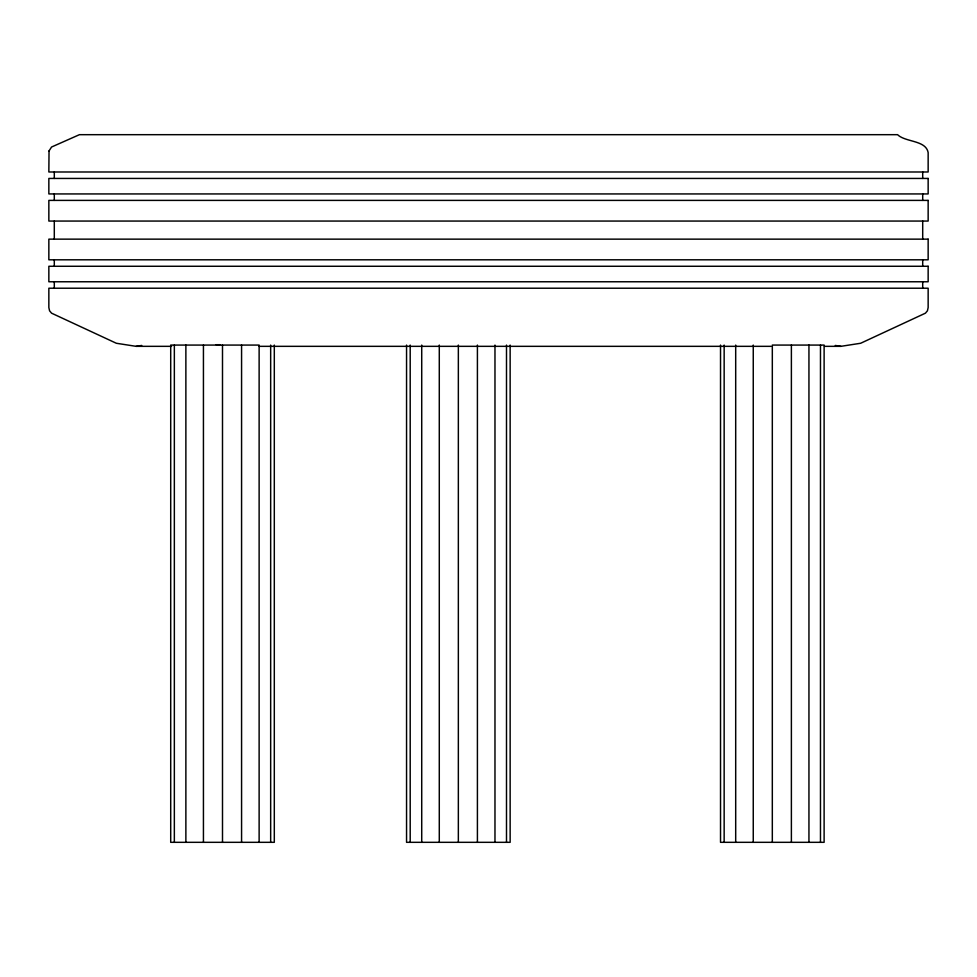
<?xml version="1.0" encoding="UTF-8"?>
<svg xmlns="http://www.w3.org/2000/svg" width="977" height="977" viewBox="0 0 977 977"><rect width="100%" height="100%" fill="white"/><g stroke="black" fill="none" stroke-linecap="round" stroke-linejoin="round"><path stroke-width="1.47" d="M824.503 346.334L840.916 346.334L860.676 343.257L925.427 313.177L927.417 310.82L928.15 307.596L928.15 288.215L48.85 288.215L48.85 307.596L49.583 310.82L51.573 313.177L116.324 343.257L136.084 346.334L141.726 345.455M216.21 344.71L219.886 344.71M136.084 346.334L171.561 346.334M259.076 346.334L771 346.334M835.274 345.455L840.916 346.334M922.703 171.989L922.703 178.437M922.703 193.935L922.703 200.395M922.703 221.058L922.703 239.145M922.703 259.809L922.703 266.269M922.703 281.767L922.703 288.215M820.472 345.076L820.472 842.321M808.944 345.076L808.944 842.321M791.382 345.076L791.382 842.321M772.318 842.321L772.318 345.076L824.112 345.076L824.112 842.321L720.525 842.321L720.525 345.076M753.255 345.076L753.255 842.321M735.693 345.076L735.693 842.321M724.152 345.076L724.152 842.321M510.141 345.076L510.141 842.321L406.554 842.321L406.554 345.076M506.501 345.076L506.501 842.321M494.973 345.076L494.973 842.321M477.411 345.076L477.411 842.321M458.347 345.076L458.347 842.321M439.284 345.076L439.284 842.321M421.722 345.076L421.722 842.321M410.193 345.076L410.193 842.321M274.305 345.076L274.305 842.321L170.706 842.321L170.706 345.076L259.125 345.076L259.125 842.321M270.666 345.076L270.666 842.321M241.575 345.076L241.575 842.321M222.5 345.076L222.5 842.321M203.436 345.076L203.436 842.321M185.874 345.076L185.874 842.321M174.346 345.076L174.346 842.321M54.297 171.989L54.297 178.437M54.297 193.935L54.297 200.395M54.297 221.058L54.297 239.145M54.297 259.809L54.297 266.269M54.297 281.767L54.297 288.215M49.033 150.946L48.85 171.989L928.15 171.989L928.15 152.607C925.854 139.98 905.618 142.422 897.57 134.679L79.43 134.679L51.573 147.014L49.033 150.946M928.15 178.437L48.85 178.437L48.85 193.935L928.15 193.935L928.15 178.437M928.15 200.395L48.85 200.395L48.85 221.058L928.15 221.058L928.15 200.395M928.15 239.145L48.85 239.145L48.85 259.809L928.15 259.809L928.15 239.145M928.15 266.269L48.85 266.269L48.85 281.767L928.15 281.767L928.15 266.269"/></g></svg>
